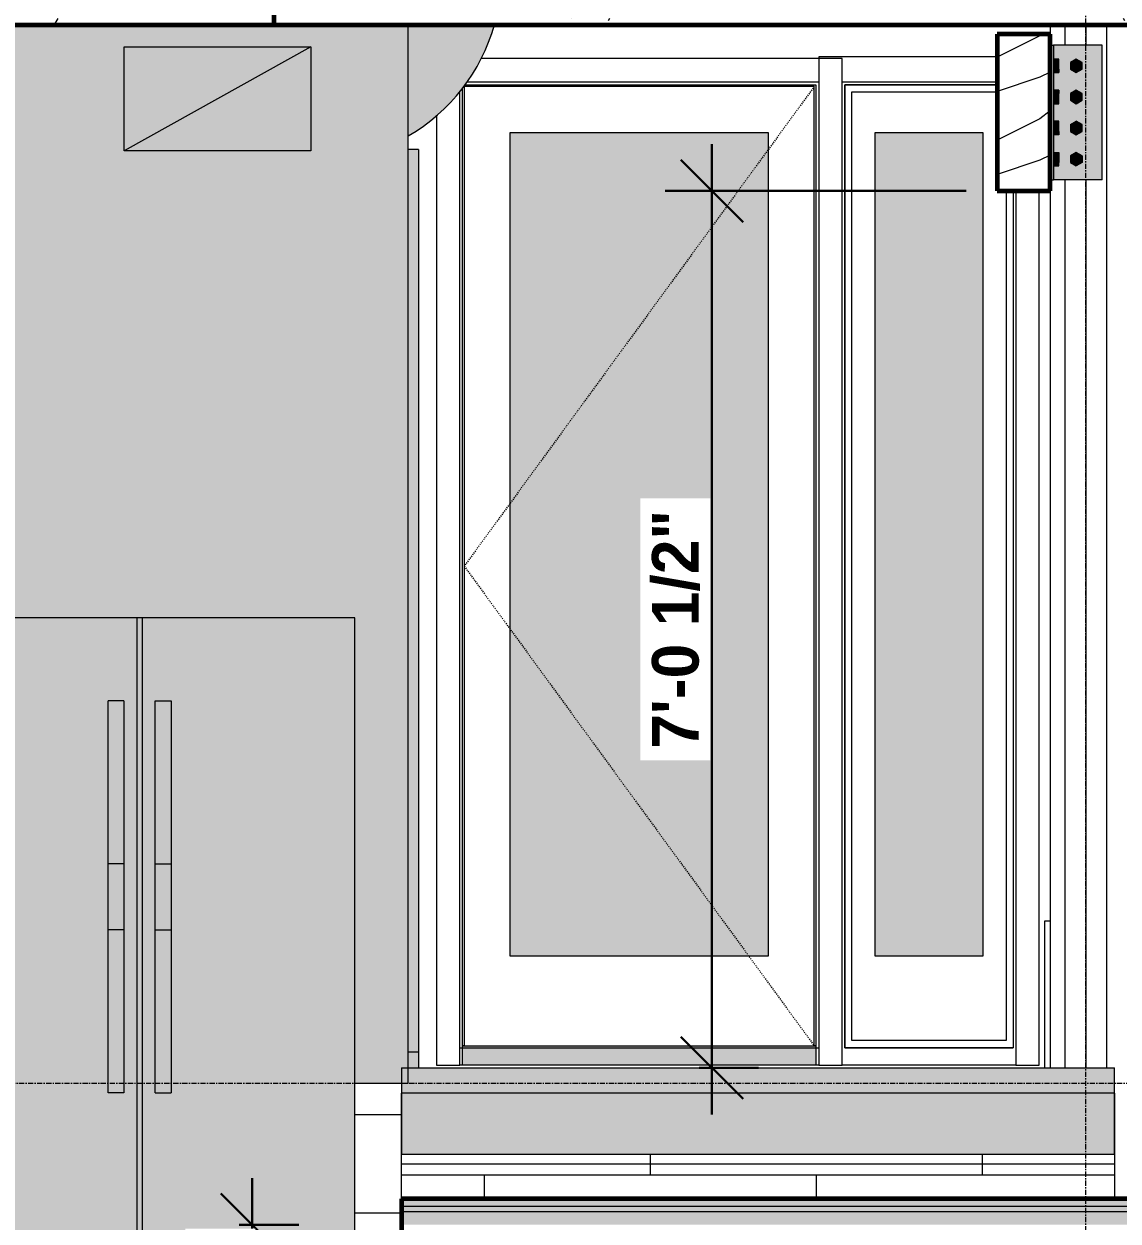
# Model space of a CAD drawing. Header units: inches. Extents: x -9046 to -8234, y -279 to 479.
# Drawn here: x -8729 to -8623.5, y 18.7 to 134.1 of the extents above; entities that cross this region are included whole.
import ezdxf

# ---------------------------------------------------------------- set-up
doc = ezdxf.new("R2010")
doc.units = ezdxf.units.IN
doc.header["$MEASUREMENT"] = 0
doc.linetypes.add('Dash 1_16_', pattern=[0.125, 0.0625, -0.0625])
doc.linetypes.add('Grid Line 1_2_', pattern=[0.875, 0.5, -0.125, 0.125, -0.125])
for name, color, linetype, lineweight in [('A-ANNO-DIMS-1', 211, 'Continuous', 30), ('A-DOOR', 31, 'Continuous', 18), ('A-DOOR-1', 31, 'Continuous', 9), ('A-DOOR-2', 31, 'Dash 1_16_', 9), ('A-DOOR-FRAM', 31, 'Continuous', 9), ('A-DOOR-FRAM-1', 31, 'Continuous', 18), ('A-FLOR', 192, 'Continuous', 18), ('A-FLOR-1', 192, 'Continuous', 60), ('A-FLOR-LEVL-1', 51, 'Grid Line 1_2_', 9), ('A-FLOR-MCUT', 51, 'Continuous', 18), ('A-FLOR-PATT-1', 8, 'Continuous', 9), ('A-WALL', 113, 'Continuous', 18), ('A-WALL-PATT-1', 111, 'Continuous', 9), ('I-WALL', 2, 'Continuous', 18), ('M-HVAC-DUCT', 70, 'Continuous', 9), ('M-HVAC-DUCT-ANNO', 70, 'Continuous', 9), ('Q-SPCQ', 91, 'Continuous', 9), ('S-BEAM', 12, 'Continuous', 9), ('S-BEAM-1', 12, 'Continuous', 60), ('S-COLS', 52, 'Continuous', 9), ('S-FNDN', 32, 'Continuous', 18), ('S-FSTN', 2, 'Continuous', 9), ('S-GRID-1', 1, 'Grid Line 1_2_', 9), ('S-STRS', 31, 'Continuous', 9)]:
    doc.layers.add(name, color=color, linetype=linetype, lineweight=lineweight)
doc.styles.add('Century Gothic_B', font='GOTHICB.TTF', dxfattribs={"height": 4.5})
doc.dimstyles.new('OD__1_16__Tol__', dxfattribs={"dimscale": 12, "dimtxt": 4.698757, "dimasz": 0.5, "dimexe": 0.375, "dimexo": 0.25, "dimgap": 0.0625, "dimtad": 1, "dimdec": 4, "dimrnd": 0.0625, "dimzin": 3, "dimdsep": 46, "dimlunit": 4, "dimtxsty": 'Century Gothic_B', "dimblk1": 'OBLIQUE', "dimblk2": 'OBLIQUE', "dimsah": 1, "dimcen": 0.09, "dimdle": 0.375, "dimazin": 0, "dimtfac": 1, "dimtdec": 4, "dimtix": 1, "dimtmove": 0, "dimatfit": 3, "dimfxl": 1, "dimtvp": 1, "dimtfill": 1, "dimfrac": 2, "dimtolj": 1, "dimtzin": 0, "dimlwd": 30, "dimlwe": 30, "dimarcsym": 2})
pattern_1 = [(0, (-8599.04, 127.346), (15.36, 3.84), [0.634, -10.886, 0.634, -10.886, -61.44]), (0, (-8599.04, 127.346), (15.36, 3.84), [-23.04, 0.634, -22.406, 0.634, -10.886, -26.88]), (0, (-8599.04, 127.346), (15.36, 3.84), [-57.6, 0.634, -7.046, 0.634, -18.566]), (120, (-8593.28, 129.266), (-11.00554, 11.38215), [0.634, -10.886, 0.634, -10.886, -61.44]), (120, (-8593.28, 129.266), (-11.00554, 11.38215), [-23.04, 0.634, -22.406, 0.634, -10.886, -26.88]), (120, (-8593.28, 129.266), (-11.00554, 11.38215), [-57.6, 0.634, -7.046, 0.634, -18.566]), (240, (-8591.36, 136.946), (-4.354462, -15.22215), [0.634, -10.886, 0.634, -10.886, -61.44]), (240, (-8591.36, 136.946), (-4.354462, -15.22215), [-23.04, 0.634, -22.406, 0.634, -10.886, -26.88]), (240, (-8591.36, 136.946), (-4.354462, -15.22215), [-57.6, 0.634, -7.046, 0.634, -18.566])]
pattern_2 = [(0, (-8716.569, 19.175), (0, 4), []), (90, (-8716.569, 19.175), (-8, 8), [4, -28]), (90, (-8700.569, 23.175), (-8, 8), [4, -28])]

# ---------------------------------------------------------------- blocks, each defined once
blk = doc.blocks.new('Door-Double-Flush_Panel - 2-2321893-BUILDING SECTION - EAST_WEST - LOOKING SOUTH')
at = {"layer": 'A-DOOR'}
blk.add_hatch(color=256, dxfattribs=at).paths.add_polyline_path([(-8690.94, 35), (-8690.94, 122), (-8691.94, 122), (-8691.94, 35)], flags=0)
at = {"layer": 'A-DOOR-1'}
for p, q in [((-8690.94, 122), (-8691.94, 122)), ((-8690.94, 122), (-8690.94, 35)), ((-8690.94, 35), (-8691.94, 35))]:
    blk.add_line(p, q, dxfattribs=at)
blk = doc.blocks.new('Single-Flush - GARAGE-1964981-BUILDING SECTION - EAST_WEST - LOOKING SOUTH')
at = {"layer": 'A-DOOR-FRAM-1'}
blk.add_hatch(color=256, dxfattribs=at).paths.add_polyline_path([(-8691.94, 33.5), (-8690.94, 33.5), (-8690.94, 35), (-8691.94, 35)], flags=0)
at = {"layer": 'A-DOOR-FRAM'}
blk.add_line((-8690.94, 35), (-8690.94, 33.5), dxfattribs=at)
blk = doc.blocks.new('Refrigerator_-_Side-by-Side_6047 - 36_ X 30_-345559-BUILDING SECTION - EAST_WEST - LOOKING SOUTH')
at = {"layer": 'Q-SPCQ'}
h = blk.add_hatch(color=256, dxfattribs=at)
h.paths.add_polyline_path([(-8698.69, 4.87), (-8697.07, 4.87), (-8697.07, 5.24), (-8702.57, 5.24), (-8702.57, 4.87), (-8698.94, 4.87)], flags=0)
h.paths.add_polyline_path([(-8732.82, 4.87), (-8703.32, 4.87), (-8703.32, 5.24), (-8732.82, 5.24)], flags=0)
h.paths.add_polyline_path([(-8718.07, 7.74), (-8717.57, 7.74), (-8717.57, 76.87), (-8718.07, 76.87), (-8718.07, 8.88)], flags=0)
h = blk.add_hatch(color=256, dxfattribs=at)
h.paths.add_polyline_path([(-8718.07, 7.74), (-8718.07, 76.87), (-8732.82, 76.87), (-8732.82, 7.74), (-8732.55, 7.74)], flags=0)
h.paths.add_polyline_path([(-8719.33, 31.1), (-8720.85, 31.1), (-8720.85, 68.87), (-8719.33, 68.87), (-8719.33, 31.63)], flags=0)
h = blk.add_hatch(color=256, dxfattribs=at)
h.paths.add_polyline_path([(-8697.07, 7.74), (-8697.07, 9.43), (-8698.07, 9.43), (-8698.07, 9.9), (-8698.19, 9.9), (-8698.19, 9.43), (-8702.57, 9.43), (-8702.57, 7.74), (-8698.07, 7.74)], flags=0)
h.paths.add_polyline_path([(-8717.57, 7.74), (-8703.32, 7.74), (-8703.32, 9.43), (-8703.69, 9.43), (-8703.69, 10.37), (-8698.19, 10.37), (-8698.19, 9.91), (-8698.07, 9.91), (-8698.07, 10.37), (-8697.07, 10.37), (-8697.07, 76.87), (-8717.57, 76.87), (-8717.57, 8.88)], flags=0)
h.paths.add_polyline_path([(-8714.79, 31.1), (-8716.31, 31.1), (-8716.31, 68.87), (-8714.79, 68.87), (-8714.79, 31.71)], flags=0)
for points in [[(-8719.33, 53.16), (-8719.33, 68.87), (-8720.85, 68.87), (-8720.85, 53.16)], [(-8714.79, 53.16), (-8714.79, 68.87), (-8716.31, 68.87), (-8716.31, 53.16)], [(-8720.85, 46.81), (-8719.33, 46.81), (-8719.33, 53.16), (-8720.85, 53.16)], [(-8716.31, 46.81), (-8714.79, 46.81), (-8714.79, 53.16), (-8716.31, 53.16)], [(-8720.85, 31.1), (-8719.33, 31.1), (-8719.33, 46.81), (-8720.85, 46.81), (-8720.85, 31.6)], [(-8716.31, 31.1), (-8714.79, 31.1), (-8714.79, 46.81), (-8716.31, 46.81), (-8716.31, 31.69)]]:
    blk.add_hatch(color=256, dxfattribs=at).paths.add_polyline_path(points, flags=0)
h = blk.add_hatch(color=256, dxfattribs=at)
h.paths.add_polyline_path([(-8718.07, 5.24), (-8703.32, 5.24), (-8703.32, 7.74), (-8732.82, 7.74), (-8732.82, 5.24)], flags=0)
h.paths.add_polyline_path([(-8702.57, 5.24), (-8697.07, 5.24), (-8697.07, 7.74), (-8702.57, 7.74)], flags=0)
for p, q in [((-8718.07, 76.87), (-8732.82, 76.87)), ((-8732.82, 76.87), (-8732.82, 7.74)), ((-8717.57, 76.87), (-8718.07, 76.87)), ((-8718.07, 7.74), (-8718.07, 76.87)), ((-8697.07, 76.87), (-8717.57, 76.87)), ((-8717.57, 76.87), (-8717.57, 7.74)), ((-8697.07, 10.37), (-8697.07, 76.87)), ((-8720.85, 53.16), (-8720.85, 68.87)), ((-8719.33, 68.87), (-8720.85, 68.87)), ((-8719.33, 68.87), (-8719.33, 53.16)), ((-8716.31, 53.16), (-8716.31, 68.87)), ((-8716.31, 68.87), (-8714.79, 68.87)), ((-8714.79, 68.87), (-8714.79, 53.16)), ((-8720.85, 46.81), (-8720.85, 53.16)), ((-8719.33, 53.16), (-8720.85, 53.16)), ((-8719.33, 53.16), (-8719.33, 46.81)), ((-8716.31, 46.81), (-8716.31, 53.16)), ((-8716.31, 53.16), (-8714.79, 53.16)), ((-8714.79, 53.16), (-8714.79, 46.81)), ((-8720.85, 31.1), (-8720.85, 46.81)), ((-8719.33, 46.81), (-8720.85, 46.81)), ((-8719.33, 46.81), (-8719.33, 31.1)), ((-8716.31, 31.1), (-8716.31, 46.81)), ((-8716.31, 46.81), (-8714.79, 46.81)), ((-8714.79, 46.81), (-8714.79, 31.1)), ((-8719.33, 31.1), (-8720.85, 31.1)), ((-8716.31, 31.1), (-8714.79, 31.1)), ((-8697.07, 7.74), (-8697.07, 9.43)), ((-8732.82, 5.24), (-8732.82, 7.74)), ((-8732.82, 7.74), (-8718.07, 7.74)), ((-8717.57, 7.74), (-8718.07, 7.74)), ((-8717.57, 7.74), (-8703.32, 7.74)), ((-8702.57, 7.74), (-8697.07, 7.74)), ((-8697.07, 7.74), (-8697.07, 5.24)), ((-8732.82, 5.24), (-8703.32, 5.24)), ((-8732.82, 4.87), (-8732.82, 5.24)), ((-8702.57, 5.24), (-8697.07, 5.24)), ((-8697.07, 5.24), (-8697.07, 4.87))]:
    blk.add_line(p, q, dxfattribs=at)
blk = doc.blocks.new('Dimension Lumber - GLULAM - 5_125 in_ x 15 in_-2273012-BUILDING SECTION - EAST_WEST - LOOKING SOUTH')
at = {"layer": 'S-BEAM'}
h = blk.add_hatch(dxfattribs=at)
h.set_pattern_fill('FP_12', color=256, style=0, pattern_type=2)
h.set_pattern_definition([(216.87, (-8595.842, 135.343), (23.98977, 15.99364), [3.998, -35.986]), (206.565, (-8591.043, 132.944), (-7.99708, -7.99662), [8.941, -8.941]), (198.435, (-8591.043, 128.945), (-15.99384, -7.9971), [5.058, -20.23])])
h.paths.add_polyline_path([(-8632.58, 118), (-8630.01, 118), (-8630.01, 133.12), (-8635.13, 133.12), (-8635.13, 118), (-8633.09, 118)], flags=0)
at = {"layer": 'S-BEAM-1'}
for p, q in [((-8630.01, 133.12), (-8635.13, 133.12)), ((-8635.13, 133.12), (-8635.13, 118)), ((-8630.01, 118), (-8630.01, 133.12)), ((-8635.13, 118), (-8630.01, 118))]:
    blk.add_line(p, q, dxfattribs=at)
blk = doc.blocks.new('Rectangular Elbow - Radius - 1 W-V38-BUILDING SECTION - EAST_WEST - LOOKING SOUTH')
at = {"layer": 'M-HVAC-DUCT'}
blk.add_hatch(color=256, dxfattribs=at).paths.add_polyline_path([(-8691.94, 123.34), (-8690.36, 124.31), (-8688.22, 126.15), (-8686.38, 128.29), (-8684.91, 130.7), (-8683.83, 133.31), (-8683.66, 134), (-8691.94, 134), (-8691.94, 124.31)], flags=0)
blk.add_arc((-8700.94, 138.88), 18, 300.0949, 344.2522, dxfattribs=at)
blk = doc.blocks.new('Door-Inswing-Andersen-A_Series-Single - 3_ 0-1_8_ x 7_ 11-1_2_-2090022-BUILDING SECTION - EAST_WEST - LOOKING SOUTH')
at = {"layer": 'A-DOOR'}
for points in [[(-8657.21, 44.25), (-8657.21, 123.62), (-8682.08, 123.62), (-8682.08, 44.25), (-8671.17, 44.25)], [(-8652.66, 35.44), (-8652.62, 35.44), (-8652.62, 35.62), (-8686.68, 35.62), (-8686.68, 35.44), (-8652.77, 35.44)], [(-8652.77, 33.75), (-8652.62, 33.75), (-8652.62, 35.44), (-8686.68, 35.44), (-8686.68, 33.75), (-8653.69, 33.75)]]:
    blk.add_hatch(color=256, dxfattribs=at).paths.add_polyline_path(points, flags=0)
for p, q in [((-8652.77, 128.06), (-8686.52, 128.06)), ((-8686.52, 128.06), (-8686.52, 35.62)), ((-8686.45, 128.22), (-8652.62, 128.22)), ((-8652.77, 35.62), (-8652.77, 128.06)), ((-8652.62, 128.22), (-8652.62, 33.75)), ((-8686.68, 33.75), (-8686.68, 127.95)), ((-8682.08, 44.25), (-8682.08, 123.62)), ((-8682.08, 123.62), (-8657.21, 123.62)), ((-8657.21, 123.62), (-8657.21, 44.25)), ((-8657.21, 44.25), (-8682.08, 44.25)), ((-8686.96, 35.44), (-8652.33, 35.44)), ((-8686.52, 35.62), (-8686.68, 35.62)), ((-8686.68, 35.62), (-8686.52, 35.62)), ((-8686.52, 35.62), (-8652.77, 35.62)), ((-8652.62, 35.62), (-8652.77, 35.62)), ((-8652.77, 35.62), (-8652.62, 35.62))]:
    blk.add_line(p, q, dxfattribs=at)
at = {"layer": 'A-DOOR-2'}
for p, q in [((-8652.77, 128.06), (-8686.52, 81.84)), ((-8686.52, 81.84), (-8652.77, 35.62))]:
    blk.add_line(p, q, dxfattribs=at)
at = {"layer": 'A-DOOR-FRAM'}
for p, q in [((-8650.08, 130.75), (-8684.89, 130.75)), ((-8650.08, 130.75), (-8684.89, 130.75)), ((-8650.08, 33.75), (-8650.08, 130.75)), ((-8650.08, 33.75), (-8650.08, 130.75)), ((-8686.26, 128.5), (-8652.33, 128.5)), ((-8686.26, 128.5), (-8652.33, 128.5)), ((-8652.33, 128.5), (-8652.33, 33.75)), ((-8652.33, 128.5), (-8652.33, 33.75)), ((-8686.96, 33.75), (-8686.96, 127.62)), ((-8686.96, 33.75), (-8686.96, 127.62)), ((-8689.21, 125.3), (-8689.21, 33.75)), ((-8689.21, 125.3), (-8689.21, 33.75)), ((-8689.21, 33.75), (-8686.96, 33.75)), ((-8689.21, 33.75), (-8686.96, 33.75)), ((-8652.33, 33.75), (-8650.08, 33.75)), ((-8652.33, 33.75), (-8650.08, 33.75))]:
    blk.add_line(p, q, dxfattribs=at)
blk = doc.blocks.new('Door-Sidelight-Andersen-A_Series - 1_ 6-1_4_ x 7_ 11-1_2_-2008613-BUILDING SECTION - EAST_WEST - LOOKING SOUTH')
at = {"layer": 'A-DOOR'}
blk.add_hatch(color=256, dxfattribs=at).paths.add_polyline_path([(-8643.4, 44.25), (-8636.52, 44.25), (-8636.52, 123.62), (-8646.9, 123.62), (-8646.9, 44.25)], flags=0)
for p, q in [((-8649.82, 35.44), (-8649.82, 128.23)), ((-8649.82, 128.23), (-8635.13, 128.23)), ((-8649.14, 127.56), (-8635.13, 127.56)), ((-8649.14, 36.13), (-8649.14, 127.56)), ((-8646.9, 44.25), (-8646.9, 123.62)), ((-8646.9, 123.62), (-8636.52, 123.62)), ((-8636.52, 123.62), (-8636.52, 44.25)), ((-8634.28, 118), (-8634.28, 36.13)), ((-8633.6, 118), (-8633.6, 35.44)), ((-8636.52, 44.25), (-8646.9, 44.25)), ((-8634.28, 36.13), (-8649.14, 36.13)), ((-8649.82, 35.44), (-8633.6, 35.44))]:
    blk.add_line(p, q, dxfattribs=at)
at = {"layer": 'A-DOOR-FRAM'}
for p, q in [((-8652.33, 130.93), (-8652.33, 33.75)), ((-8635.13, 130.93), (-8652.33, 130.93)), ((-8635.13, 130.93), (-8652.33, 130.93)), ((-8652.33, 130.93), (-8652.33, 33.75)), ((-8650.08, 128.5), (-8635.13, 128.5)), ((-8650.08, 33.75), (-8650.08, 128.5)), ((-8650.08, 33.75), (-8650.08, 128.5)), ((-8650.08, 128.5), (-8635.13, 128.5)), ((-8635.13, 128.23), (-8649.82, 128.23)), ((-8649.82, 128.23), (-8649.82, 35.44)), ((-8633.6, 118), (-8633.6, 35.44)), ((-8633.33, 118), (-8633.33, 33.75)), ((-8633.33, 118), (-8633.33, 33.75)), ((-8631.08, 33.75), (-8631.08, 118)), ((-8631.08, 33.75), (-8631.08, 118)), ((-8633.6, 35.44), (-8649.82, 35.44)), ((-8652.33, 33.75), (-8650.08, 33.75)), ((-8652.33, 33.75), (-8650.08, 33.75)), ((-8633.33, 33.75), (-8631.08, 33.75)), ((-8633.33, 33.75), (-8631.08, 33.75))]:
    blk.add_line(p, q, dxfattribs=at)
blk = doc.blocks.new('060523 - W_P_C - Fastenings - Column Base _ Top with X Bracing - Custom - CUSTOM - L5_x5_x5_16_x13_ - RAW STEEL-2278160-BUILDING SECTION - EAST_WEST - LOOKING SOUTH')
at = {"layer": 'S-FSTN'}
for points in [[(-8630.01, 119.06), (-8629.69, 119.06), (-8629.69, 132.06), (-8630.01, 132.06), (-8630.01, 120.52)], [(-8629.19, 130.39), (-8629.19, 130.71), (-8629.69, 130.71), (-8629.69, 130.39), (-8629.35, 130.39)], [(-8629.22, 129.74), (-8629.19, 129.74), (-8629.19, 130.39), (-8629.69, 130.39), (-8629.69, 129.74), (-8629.52, 129.74)], [(-8627.51, 129.41), (-8626.94, 129.74), (-8626.96, 130.4), (-8627.51, 130.71), (-8628.07, 130.39), (-8628.05, 129.73), (-8627.75, 129.55)], [(-8629.69, 129.41), (-8629.19, 129.41), (-8629.19, 129.74), (-8629.69, 129.74)], [(-8629.52, 127.39), (-8629.19, 127.39), (-8629.19, 127.71), (-8629.69, 127.71), (-8629.69, 127.39)], [(-8629.52, 126.74), (-8629.19, 126.74), (-8629.19, 127.39), (-8629.69, 127.39), (-8629.69, 126.74)], [(-8627.51, 126.41), (-8626.94, 126.74), (-8626.96, 127.4), (-8627.51, 127.71), (-8628.07, 127.39), (-8628.05, 126.73), (-8627.92, 126.65)], [(-8629.69, 126.41), (-8629.19, 126.41), (-8629.19, 126.74), (-8629.69, 126.74)], [(-8629.69, 124.39), (-8629.19, 124.39), (-8629.19, 124.71), (-8629.69, 124.71)], [(-8627.51, 123.41), (-8626.94, 123.74), (-8626.96, 124.4), (-8627.51, 124.71), (-8628.07, 124.39), (-8628.05, 123.73), (-8628.04, 123.72)], [(-8629.52, 123.74), (-8629.19, 123.74), (-8629.19, 124.39), (-8629.69, 124.39), (-8629.69, 123.74)], [(-8629.69, 123.41), (-8629.19, 123.41), (-8629.19, 123.74), (-8629.69, 123.74)], [(-8629.52, 121.39), (-8629.19, 121.39), (-8629.19, 121.71), (-8629.69, 121.71), (-8629.69, 121.39)], [(-8629.52, 120.74), (-8629.19, 120.74), (-8629.19, 121.39), (-8629.69, 121.39), (-8629.69, 120.74)], [(-8627.51, 120.41), (-8626.94, 120.74), (-8626.96, 121.4), (-8627.51, 121.71), (-8628.07, 121.39), (-8628.05, 120.73), (-8627.59, 120.46)], [(-8629.25, 120.41), (-8629.19, 120.41), (-8629.19, 120.74), (-8629.69, 120.74), (-8629.69, 120.41), (-8629.52, 120.41)]]:
    blk.add_hatch(color=256, dxfattribs=at).paths.add_polyline_path(points, flags=0)
h = blk.add_hatch(color=256, dxfattribs=at)
h.paths.add_polyline_path([(-8627.51, 119.06), (-8625.01, 119.06), (-8625.01, 132.06), (-8629.69, 132.06), (-8629.69, 130.71), (-8629.19, 130.71), (-8629.19, 129.41), (-8629.69, 129.41), (-8629.69, 127.71), (-8629.19, 127.71), (-8629.19, 126.41), (-8629.69, 126.41), (-8629.69, 124.71), (-8629.19, 124.71), (-8629.19, 123.41), (-8629.69, 123.41), (-8629.69, 121.71), (-8629.19, 121.71), (-8629.19, 120.41), (-8629.69, 120.41), (-8629.69, 119.06), (-8628.04, 119.06)], flags=0)
h.paths.add_polyline_path([(-8627.51, 120.41), (-8628.07, 120.74), (-8628.05, 121.4), (-8627.51, 121.71), (-8626.94, 121.39), (-8626.96, 120.73), (-8627.42, 120.46)], flags=0)
h.paths.add_polyline_path([(-8627.51, 123.41), (-8628.07, 123.74), (-8628.05, 124.4), (-8627.51, 124.71), (-8626.94, 124.39), (-8626.96, 123.73), (-8627.5, 123.42)], flags=0)
h.paths.add_polyline_path([(-8627.51, 126.41), (-8628.07, 126.74), (-8628.05, 127.4), (-8627.5, 127.71), (-8626.94, 127.39), (-8626.96, 126.73), (-8627.5, 126.42)], flags=0)
h.paths.add_polyline_path([(-8627.51, 129.41), (-8628.07, 129.74), (-8628.05, 130.4), (-8627.51, 130.71), (-8626.94, 130.39), (-8626.96, 129.73), (-8627.37, 129.49)], flags=0)
for p, q in [((-8630.01, 132.06), (-8629.69, 132.06)), ((-8625.01, 132.06), (-8629.69, 132.06)), ((-8629.69, 132.06), (-8629.69, 119.06)), ((-8625.01, 119.06), (-8625.01, 132.06)), ((-8629.69, 130.71), (-8629.19, 130.71)), ((-8629.19, 130.71), (-8629.69, 130.71)), ((-8629.19, 130.39), (-8629.69, 130.39)), ((-8629.19, 130.39), (-8629.69, 130.39)), ((-8629.19, 130.39), (-8629.19, 130.71)), ((-8629.19, 130.39), (-8629.19, 130.71)), ((-8629.19, 129.74), (-8629.19, 130.39)), ((-8629.19, 129.74), (-8629.19, 130.39)), ((-8627.51, 130.71), (-8628.07, 130.39)), ((-8627.51, 130.71), (-8628.07, 130.39)), ((-8628.07, 130.39), (-8628.07, 129.74)), ((-8628.07, 130.39), (-8628.07, 129.74)), ((-8626.94, 130.39), (-8627.51, 130.71)), ((-8626.94, 130.39), (-8627.51, 130.71)), ((-8626.94, 129.74), (-8626.94, 130.39)), ((-8626.94, 129.74), (-8626.94, 130.39)), ((-8629.69, 129.74), (-8629.19, 129.74)), ((-8629.69, 129.74), (-8629.19, 129.74)), ((-8629.69, 129.41), (-8629.19, 129.41)), ((-8629.69, 129.41), (-8629.19, 129.41)), ((-8629.19, 129.74), (-8629.19, 129.41)), ((-8629.19, 129.41), (-8629.19, 129.74)), ((-8628.07, 129.74), (-8627.51, 129.41)), ((-8628.07, 129.74), (-8627.51, 129.41)), ((-8627.51, 129.41), (-8626.94, 129.74)), ((-8627.51, 129.41), (-8626.94, 129.74)), ((-8629.19, 127.71), (-8629.69, 127.71)), ((-8629.19, 127.39), (-8629.69, 127.39)), ((-8629.19, 127.71), (-8629.19, 127.39)), ((-8629.19, 126.74), (-8629.19, 127.39)), ((-8627.51, 127.71), (-8628.07, 127.39)), ((-8628.07, 127.39), (-8628.07, 126.74)), ((-8626.94, 127.39), (-8627.51, 127.71)), ((-8626.94, 126.74), (-8626.94, 127.39)), ((-8629.19, 126.74), (-8629.69, 126.74)), ((-8629.69, 126.41), (-8629.19, 126.41)), ((-8629.19, 126.41), (-8629.19, 126.74)), ((-8628.07, 126.74), (-8627.51, 126.41)), ((-8627.51, 126.41), (-8626.94, 126.74)), ((-8629.19, 124.71), (-8629.69, 124.71)), ((-8629.19, 124.39), (-8629.19, 124.71)), ((-8628.07, 124.39), (-8627.51, 124.71)), ((-8626.94, 124.39), (-8627.51, 124.71)), ((-8629.19, 124.39), (-8629.69, 124.39)), ((-8629.69, 123.74), (-8629.19, 123.74)), ((-8629.19, 123.74), (-8629.19, 124.39)), ((-8629.19, 123.74), (-8629.19, 123.41)), ((-8628.07, 124.39), (-8628.07, 123.74)), ((-8628.07, 123.74), (-8627.51, 123.41)), ((-8627.51, 123.41), (-8626.94, 123.74)), ((-8626.94, 123.74), (-8626.94, 124.39)), ((-8629.19, 123.41), (-8629.69, 123.41)), ((-8629.69, 121.71), (-8629.19, 121.71)), ((-8629.19, 121.39), (-8629.69, 121.39)), ((-8629.19, 121.71), (-8629.19, 121.39)), ((-8629.19, 121.39), (-8629.19, 120.74)), ((-8627.51, 121.71), (-8628.07, 121.39)), ((-8628.07, 121.39), (-8628.07, 120.74)), ((-8626.94, 121.39), (-8627.51, 121.71)), ((-8626.94, 121.39), (-8626.94, 120.74)), ((-8629.19, 120.74), (-8629.69, 120.74)), ((-8629.69, 120.41), (-8629.19, 120.41)), ((-8629.19, 120.41), (-8629.19, 120.74)), ((-8628.07, 120.74), (-8627.51, 120.41)), ((-8626.94, 120.74), (-8627.51, 120.41)), ((-8630.01, 119.06), (-8629.69, 119.06)), ((-8625.01, 119.06), (-8629.69, 119.06))]:
    blk.add_line(p, q, dxfattribs=at)
blk = doc.blocks.new('_Oblique')
at = {"color": 0, "linetype": 'ByBlock', "lineweight": -2}
blk.add_line((-0.5, -0.5), (0.5, 0.5), dxfattribs=at)
blk = doc.blocks.new('DIMBLOCK3-BUILDING SECTION - EAST_WEST - LOOKING SOUTH')
at = {"layer": 'A-ANNO-DIMS-1', "color": 0, "lineweight": 30, "transparency": 16777216}
for p, q in [((-8706.98, -2.12), (-8706.98, 22.88)), ((-8708.22, 18.38), (-8702.48, 18.38)), ((-8708.22, 2.37), (-8702.48, 2.37))]:
    blk.add_line(p, q, dxfattribs=at)
at = {"layer": 'A-ANNO-DIMS-1', "color": 0, "lineweight": 30, "transparency": 16777216, "xscale": 5.999999999999999, "yscale": 5.999999999999999, "zscale": 5.999999999999999}
for p, rotation in [((-8706.98, 18.38), 90), ((-8706.98, 2.37), 270)]:
    blk.add_blockref('_Oblique', p, dxfattribs=dict(at, rotation=rotation))
at = {"layer": 'A-ANNO-DIMS-1', "color": 0, "transparency": 16777216, "insert": (-8710.04, 10.38), "char_height": 4.5, "attachment_point": 5, "rotation": 90, "style": 'Century Gothic_B', "bg_fill": 3, "box_fill_scale": 1.25, "bg_fill_color": 256, "bg_fill_true_color": 13158600, "bg_fill_transparency": 0}
blk.add_mtext('\\A1;1\'-4"', dxfattribs=at)
at = {"layer": 'Defpoints', "color": 0, "transparency": 16777216}
for p in [(-8711.22, 18.38), (-8706.98, 18.38), (-8711.22, 2.37)]:
    blk.add_point(p, dxfattribs=at)
blk = doc.blocks.new('DIMBLOCK6-BUILDING SECTION - EAST_WEST - LOOKING SOUTH')
at = {"layer": 'A-ANNO-DIMS-1', "color": 0, "lineweight": 30, "transparency": 16777216}
for p, q in [((-8662.64, 29), (-8662.64, 122.5)), ((-8638.13, 118), (-8667.14, 118)), ((-8663.88, 33.5), (-8658.14, 33.5))]:
    blk.add_line(p, q, dxfattribs=at)
at = {"layer": 'Defpoints', "color": 0, "transparency": 16777216}
for p in [(-8662.64, 118), (-8635.13, 118), (-8666.88, 33.5)]:
    blk.add_point(p, dxfattribs=at)
at = {"layer": 'A-ANNO-DIMS-1', "color": 0, "lineweight": 30, "transparency": 16777216, "xscale": 5.999999999999999, "yscale": 5.999999999999999, "zscale": 5.999999999999999}
for p, rotation in [((-8662.64, 118), 90), ((-8662.64, 33.5), 270)]:
    blk.add_blockref('_Oblique', p, dxfattribs=dict(at, rotation=rotation))
at = {"layer": 'A-ANNO-DIMS-1', "color": 0, "transparency": 16777216, "insert": (-8666.1, 75.75), "char_height": 4.5, "attachment_point": 5, "rotation": 90, "style": 'Century Gothic_B', "bg_fill": 3, "box_fill_scale": 1.25, "bg_fill_color": 256, "bg_fill_true_color": 13158600, "bg_fill_transparency": 0}
blk.add_mtext('\\A1;7\'-0 1/2"', dxfattribs=at)

msp = doc.modelspace()

# ---------------------------------------------------------------- hatches: boundary and pattern name
at = {"layer": 'A-FLOR'}
for points in [[(-8634.14648, 25.1875), (-8623.81938, 25.1875), (-8623.81938, 33.5), (-8692.56938, 33.5), (-8692.56938, 25.1875), (-8652.65948, 25.1875)], [(-8550.83798, 20.125), (-8420.60928, 20.125), (-8420.25289, 20.875), (-8692.56938, 20.875), (-8692.56938, 20.125), (-8560.09448, 20.125)], [(-8578.60748, 18.375), (-8421.44084, 18.375), (-8420.84686, 19.625), (-8692.56938, 19.625), (-8692.56938, 18.375), (-8587.86398, 18.375)]]:
    msp.add_hatch(color=256, dxfattribs=at).paths.add_polyline_path(points, flags=0)
at = {"layer": 'A-FLOR-PATT-1'}
h = msp.add_hatch(dxfattribs=at)
h.set_pattern_fill('FP_2', color=256, style=0, pattern_type=2)
h.set_pattern_definition(pattern_1)
h.paths.add_polyline_path([(-8856.30248, 134), (-8704.88188, 134), (-8704.88188, 134.625), (-8869.81938, 134.625), (-8869.81938, 134), (-8866.56938, 134)], flags=0)
h = msp.add_hatch(dxfattribs=at)
h.set_pattern_fill('FP_2', color=256, style=0, pattern_type=2)
h.set_pattern_definition(pattern_1)
h.paths.add_polyline_path([(-8623.06938, 134), (-8622.63188, 134), (-8622.63188, 134.625), (-8704.88188, 134.625), (-8704.88188, 134), (-8623.13188, 134)], flags=0)
h = msp.add_hatch(dxfattribs=at)
h.set_pattern_fill('FP_9', color=256, style=0, pattern_type=2)
h.set_pattern_definition([(0, (-8599.04, 127.346), (0, 2.399), []), (315, (-8599.04, 127.346), (2.398506, 0), [3.393, -3.393]), (45, (-8599.04, 127.346), (2.398506, 0), [3.393, -3.393])])
h.paths.add_polyline_path([(-8692.56938, 19.625), (-8422.5291, 19.625), (-8422.52355, 20.125), (-8692.56938, 20.125), (-8692.56938, 19.69849)], flags=0)
at = {"layer": 'A-WALL-PATT-1'}
h = msp.add_hatch(dxfattribs=at)
h.set_pattern_fill('FP_2', color=256, style=0, pattern_type=2)
h.set_pattern_definition(pattern_1)
h.paths.add_polyline_path([(-8512.19438, 20.875), (-8512.19438, 21.125), (-8511.69438, 21.125), (-8511.68586, 21.375), (-8511.19438, 21.375), (-8511.19438, 21.125), (-8510.88188, 21.125), (-8510.88188, 23.6875), (-8512.69438, 23.6875), (-8512.69438, 20.875)], flags=0)
h.paths.add_polyline_path([(-8510.88188, 23.875), (-8510.88188, 26.6875), (-8512.69438, 26.6875), (-8512.69438, 23.875)], flags=0)
h.paths.add_polyline_path([(-8510.88188, 26.875), (-8510.88188, 29.6875), (-8512.69438, 29.6875), (-8512.69438, 26.875)], flags=0)
h.paths.add_polyline_path([(-8510.88188, 29.875), (-8510.88188, 32.6875), (-8512.69438, 32.6875), (-8512.69438, 29.875)], flags=0)
h.paths.add_polyline_path([(-8512.69438, 32.875), (-8510.88188, 32.875), (-8510.88188, 34.375), (-8512.69438, 34.375), (-8512.69438, 33.82455)], flags=0)
h.paths.add_polyline_path([(-8630.56938, 33.5), (-8630.00688, 33.5), (-8630.00688, 47.625), (-8630.56938, 47.625), (-8630.56938, 38.53324)], flags=0)
h.paths.add_polyline_path([(-8512.69438, 38.875), (-8510.88188, 38.875), (-8510.88188, 41.6875), (-8512.69438, 41.6875), (-8512.69438, 40.79217)], flags=0)
h.paths.add_polyline_path([(-8512.69438, 41.875), (-8510.88188, 41.875), (-8510.88188, 44.6875), (-8512.69438, 44.6875), (-8512.69438, 43.24192)], flags=0)
h.paths.add_polyline_path([(-8512.69438, 44.875), (-8510.88188, 44.875), (-8510.88188, 47.625), (-8512.69438, 47.625), (-8512.69438, 45.59627)], flags=0)
at = {"layer": 'I-WALL'}
h = msp.add_hatch(color=256, dxfattribs=at)
h.paths.add_polyline_path([(-8844.56938, 4.875), (-8844.56938, 8.875), (-8847.56938, 8.875), (-8847.56938, 4.875), (-8845.56938, 4.875)], flags=0)
h.paths.add_polyline_path([(-8868.56938, 29), (-8868.56938, 40.875), (-8799.44438, 40.88758), (-8799.44438, 41.75), (-8763.69438, 41.75), (-8763.69438, 40.875), (-8732.81938, 40.875), (-8732.81938, 62.375), (-8869.81938, 62.375), (-8869.81938, 29)], flags=0)
h.paths.add_polyline_path([(-8732.81938, 76.875), (-8698.69438, 76.875), (-8698.69438, 134), (-8869.81938, 134), (-8869.81938, 110.375), (-8732.81938, 110.375), (-8732.81938, 104.45486)], flags=0)
h.paths.add_polyline_path([(-8865.84834, 121.875), (-8865.84834, 131.875), (-8847.84834, 131.875), (-8847.84834, 121.875), (-8858.94438, 121.875)], flags=0)
h.paths.add_polyline_path([(-8708.19848, 121.875), (-8719.31938, 121.875), (-8719.31938, 131.875), (-8701.31938, 131.875), (-8701.31938, 121.875), (-8704.14636, 121.875)], flags=0)
msp.add_hatch(color=256, dxfattribs=at).paths.add_polyline_path([(-8692.56938, 32), (-8692.56938, 33.5), (-8691.94438, 33.5), (-8691.94438, 134), (-8698.69438, 134), (-8698.69438, 76.875), (-8697.06938, 76.875), (-8697.06938, 32)], flags=0)
at = {"layer": 'M-HVAC-DUCT-ANNO'}
msp.add_hatch(color=256, dxfattribs=at).paths.add_polyline_path([(-8719.31938, 121.875), (-8701.31938, 121.875), (-8701.31938, 131.875), (-8719.31938, 131.875), (-8719.31938, 124.62428)], flags=0)
at = {"layer": 'S-COLS'}
h = msp.add_hatch(dxfattribs=at)
h.set_pattern_fill('FP_13', color=256, style=0, pattern_type=2)
h.set_pattern_definition([(90, (-8626.569, 0), (2, -1e-16), [])])
h.paths.add_polyline_path([(-8623.81938, 20.875), (-8623.13188, 20.875), (-8623.13188, 134), (-8630.00688, 134), (-8630.00688, 132.0625), (-8625.00688, 132.0625), (-8625.00688, 119.0625), (-8630.00688, 119.0625), (-8630.00688, 33.5), (-8623.81938, 33.5), (-8623.81938, 22.05283)], flags=0)
h.paths.add_polyline_path([(-8630.00688, 149.75), (-8628.00688, 149.75), (-8628.00688, 188.5), (-8628.31938, 188.5), (-8628.31938, 189.25), (-8625.31938, 189.25), (-8625.31938, 188.5), (-8625.63188, 188.5), (-8625.63188, 149.75), (-8623.13188, 149.75), (-8623.13188, 235.25), (-8630.00688, 235.25), (-8630.00688, 151.54174)], flags=0)
at = {"layer": 'S-STRS'}
h = msp.add_hatch(dxfattribs=at)
h.set_pattern_fill('FP_23', color=256, style=0, pattern_type=2)
h.set_pattern_definition(pattern_2)
h.paths.add_polyline_path([(-8692.56938, 24.24609), (-8623.81938, 24.24609), (-8623.81938, 25.1875), (-8692.56938, 25.1875)], flags=0)
h = msp.add_hatch(dxfattribs=at)
h.set_pattern_fill('FP_23', color=256, style=0, pattern_type=2)
h.set_pattern_definition(pattern_2)
h.paths.add_polyline_path([(-8634.14648, 20.875), (-8623.81938, 20.875), (-8623.81938, 24.24609), (-8692.56938, 24.24609), (-8692.56938, 20.875), (-8652.65948, 20.875)], flags=0)

# ---------------------------------------------------------------- linework, layer by layer
at = {"layer": 'A-FLOR'}
for p, q in [((-8692.56938, 33.5), (-8623.81938, 33.5)), ((-8692.56938, 33.5), (-8692.56938, 25.1875)), ((-8623.81938, 25.1875), (-8623.81938, 33.5)), ((-8697.06938, 29), (-8692.56938, 29)), ((-8692.56938, 19.5), (-8697.06938, 19.5))]:
    msp.add_line(p, q, dxfattribs=at)
at = {"layer": 'A-FLOR-1'}
for p, q in [((-8704.88188, 149.75), (-8704.88188, 134)), ((-8876.06938, 134), (-8622.63188, 134)), ((-8531.56938, 20.875), (-8692.56938, 20.875)), ((-8692.56938, 20.875), (-8692.56938, 5.125))]:
    msp.add_line(p, q, dxfattribs=at)
at = {"layer": 'A-FLOR-LEVL-1'}
msp.add_line((-8237.20435, 32), (-9030.84431, 32), dxfattribs=at)
at = {"layer": 'A-FLOR-MCUT'}
for p, q in [((-8405.31938, 20.125), (-8692.56938, 20.125)), ((-8404.56938, 19.625), (-8692.56938, 19.625))]:
    msp.add_line(p, q, dxfattribs=at)
at = {"layer": 'A-WALL'}
for p, q in [((-8652.33438, 33.75), (-8686.95938, 33.75)), ((-8633.33438, 33.75), (-8650.08438, 33.75))]:
    msp.add_line(p, q, dxfattribs=at)
at = {"layer": 'I-WALL'}
for p, q in [((-8691.94438, 134), (-8691.94438, 32)), ((-8691.94438, 32), (-8697.06938, 32))]:
    msp.add_line(p, q, dxfattribs=at)
at = {"layer": 'M-HVAC-DUCT-ANNO'}
for p, q in [((-8701.31938, 131.875), (-8719.31938, 121.875)), ((-8719.31938, 131.875), (-8701.31938, 131.875)), ((-8719.31938, 121.875), (-8719.31938, 131.875)), ((-8701.31938, 131.875), (-8701.31938, 121.875)), ((-8701.31938, 121.875), (-8719.31938, 121.875))]:
    msp.add_line(p, q, dxfattribs=at)
at = {"layer": 'S-COLS'}
for p, q in [((-8630.00688, 133.125), (-8630.00688, 134)), ((-8630.00688, 33.5), (-8630.00688, 118))]:
    msp.add_line(p, q, dxfattribs=at)
at = {"layer": 'S-FNDN'}
for p, q in [((-8630.00688, 47.625), (-8630.56938, 47.625)), ((-8630.56938, 47.625), (-8630.56938, 33.5))]:
    msp.add_line(p, q, dxfattribs=at)
at = {"layer": 'S-GRID-1'}
msp.add_line((-8626.56938, -194), (-8626.56938, 454.14485), dxfattribs=at)
at = {"layer": 'S-STRS'}
for p, q in [((-8692.56938, 25.1875), (-8692.56938, 31.05859)), ((-8623.81938, 31.05859), (-8692.56938, 31.05859)), ((-8623.81938, 31.05859), (-8623.81938, 25.1875)), ((-8692.56938, 24.24609), (-8692.56938, 25.1875)), ((-8692.56938, 25.1875), (-8623.81938, 25.1875)), ((-8692.56938, 20.875), (-8692.56938, 24.24609)), ((-8692.56938, 24.24609), (-8623.81938, 24.24609)), ((-8623.81938, 25.1875), (-8623.81938, 24.24609)), ((-8623.81938, 24.24609), (-8623.81938, 20.875))]:
    msp.add_line(p, q, dxfattribs=at)

# ---------------------------------------------------------------- block references
at = {"layer": 'A-DOOR'}
for name in ['Door-Inswing-Andersen-A_Series-Single - 3_ 0-1_8_ x 7_ 11-1_2_-2090022-BUILDING SECTION - EAST_WEST - LOOKING SOUTH', 'Door-Sidelight-Andersen-A_Series - 1_ 6-1_4_ x 7_ 11-1_2_-2008613-BUILDING SECTION - EAST_WEST - LOOKING SOUTH', 'Door-Double-Flush_Panel - 2-2321893-BUILDING SECTION - EAST_WEST - LOOKING SOUTH', 'Single-Flush - GARAGE-1964981-BUILDING SECTION - EAST_WEST - LOOKING SOUTH']:
    msp.add_blockref(name, (0, 0), dxfattribs=at)
at = {"layer": 'M-HVAC-DUCT'}
msp.add_blockref('Rectangular Elbow - Radius - 1 W-V38-BUILDING SECTION - EAST_WEST - LOOKING SOUTH', (0, 0), dxfattribs=at)
at = {"layer": 'Q-SPCQ'}
msp.add_blockref('Refrigerator_-_Side-by-Side_6047 - 36_ X 30_-345559-BUILDING SECTION - EAST_WEST - LOOKING SOUTH', (0, 0), dxfattribs=at)
at = {"layer": 'S-BEAM'}
msp.add_blockref('Dimension Lumber - GLULAM - 5_125 in_ x 15 in_-2273012-BUILDING SECTION - EAST_WEST - LOOKING SOUTH', (0, 0), dxfattribs=at)
at = {"layer": 'S-FSTN'}
msp.add_blockref('060523 - W_P_C - Fastenings - Column Base _ Top with X Bracing - Custom - CUSTOM - L5_x5_x5_16_x13_ - RAW STEEL-2278160-BUILDING SECTION - EAST_WEST - LOOKING SOUTH', (0, 0), dxfattribs=at)

# ---------------------------------------------------------------- next in the draw order: dimensions: what is measured, and where the dimension line sits
at = {"layer": 'A-ANNO-DIMS-1'}
for base, p1, p2, override, picture, middle in [((-8662.63832, 118), (-8666.88096, 33.5), (-8635.13188, 118), {"dimpost": '<>', "dimfxl": 90.26768}, 'DIMBLOCK6-BUILDING SECTION - EAST_WEST - LOOKING SOUTH', (-8666.10331, 75.75)), ((-8706.98091, 18.375), (-8711.22355, 2.375), (-8711.22355, 18.375), {"dimpost": '<>', "dimfxl": 16}, 'DIMBLOCK3-BUILDING SECTION - EAST_WEST - LOOKING SOUTH', (-8710.0375, 10.375))]:
    dim = msp.add_linear_dim(base=base, p1=p1, p2=p2, angle=90, dimstyle='OD__1_16__Tol__', override=override, dxfattribs=at)
    dim.commit()
    dim.dimension.update_dxf_attribs({"geometry": picture, "text_midpoint": middle})

doc.saveas('drawing.dxf')
